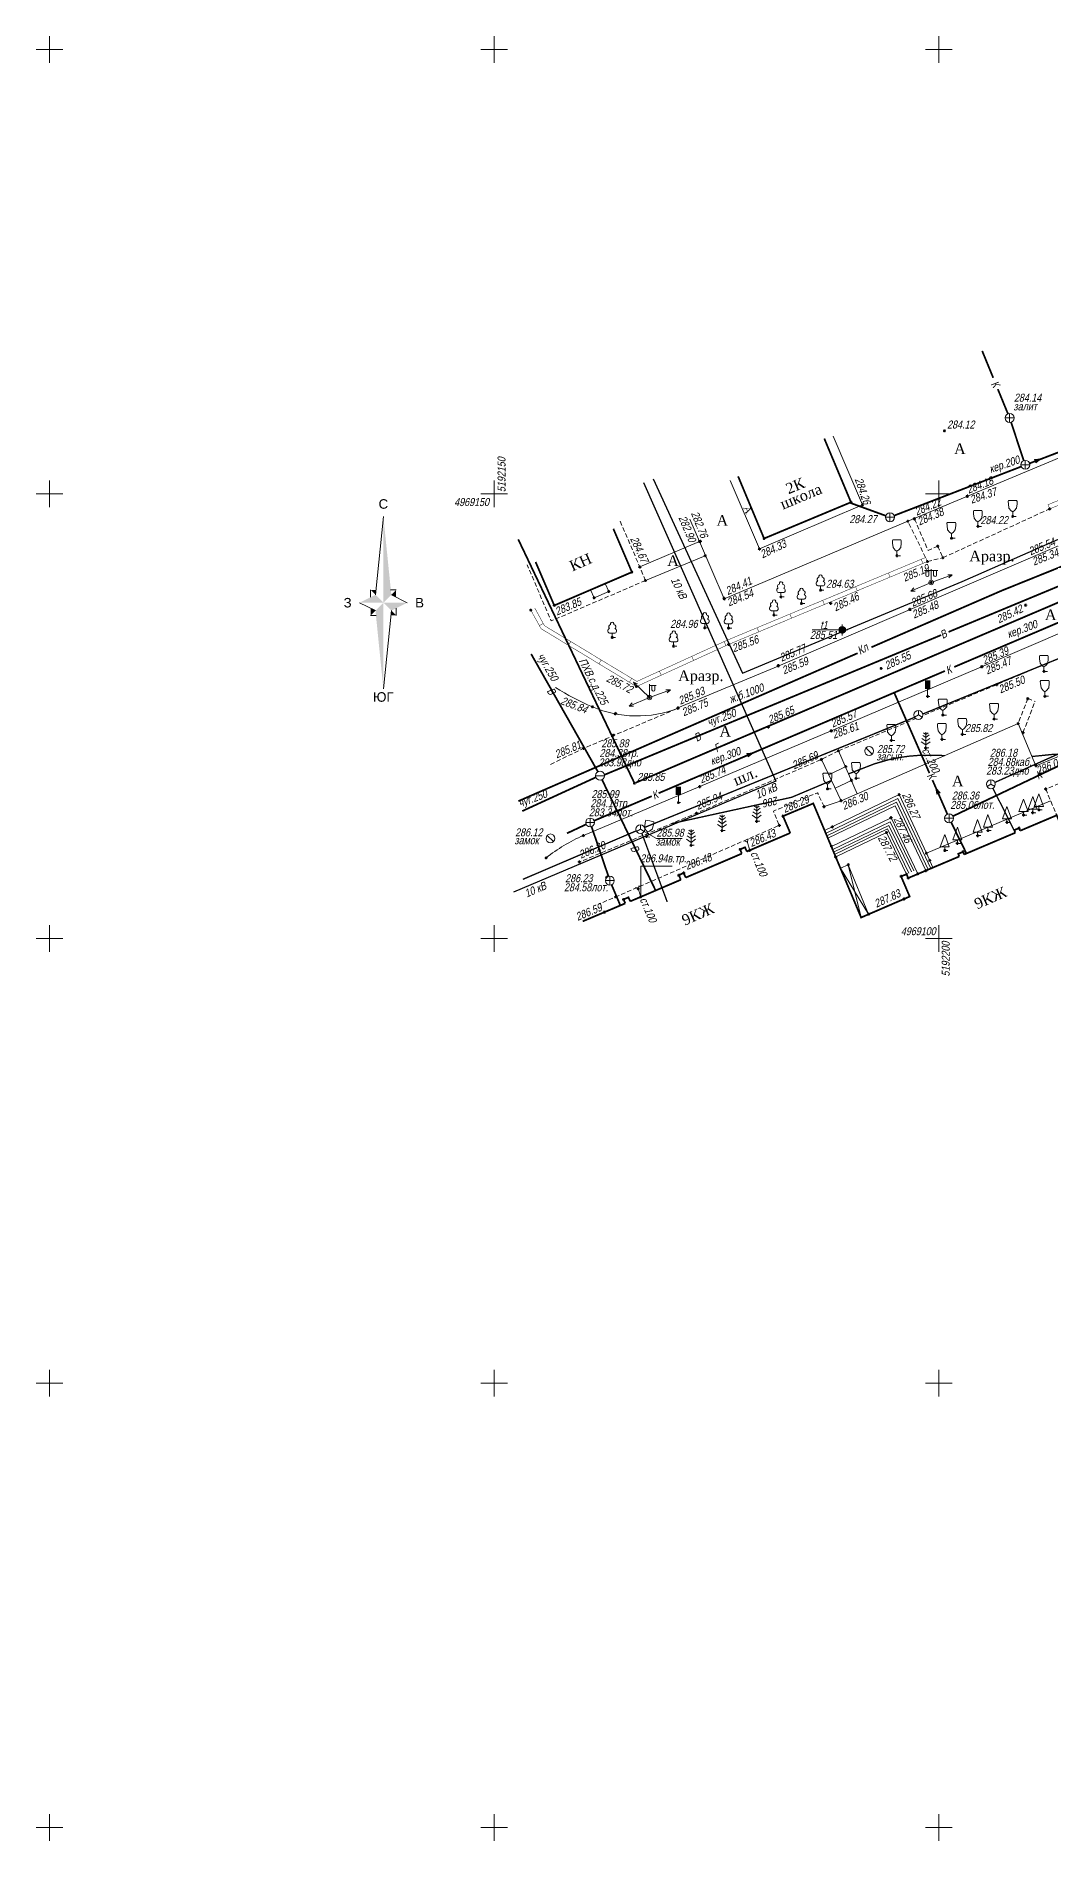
# Model space of a CAD drawing. Header units: metres. Extents: x 5191936 to 10384803, y 4968796 to 9938221.
# Drawn here: x 5192098.5 to 5192212.6, y 4968998.5 to 4969201.5 of the extents above; entities that cross this region are included whole.
import ezdxf
from ezdxf.enums import TextEntityAlignment as Align

# ---------------------------------------------------------------- set-up
doc = ezdxf.new("R2010")
doc.units = ezdxf.units.M
doc.set_wipeout_variables(frame=1)
for name, pattern in [('COMMUN', [6, 5, -1]), ('DASHED', [0.75, 0.5, -0.25]), ('DASHEDX2', [1.5, 1, -0.5])]:
    doc.linetypes.add(name, pattern=pattern)
doc.layers.get('0').update_dxf_attribs({"lineweight": 18})
for name, color, linetype, lineweight in [('51361400', 7, 'Continuous', 18), ('51361800', 7, 'Continuous', 18), ('51361960', 7, 'Continuous', 18), ('51361990', 7, 'Continuous', 18), ('51472300', 7, 'Continuous', 18), ('51472700', 7, 'Continuous', 18), ('71133100', 7, 'Continuous', 18), ('71133200', 7, 'Continuous', 18), ('71133600', 7, 'Continuous', 18), ('71133800', 7, 'Continuous', 18), ('82221000', 7, 'Continuous', 18), ('Commun', 7, 'Continuous', 18), ('CONTOURS-LABEL', 7, 'Continuous', 18), ('ELE_SKLAD', 7, 'Continuous', 18), ('GEO_POINTS', 7, 'Continuous', 18), ('Grid', 7, 'Continuous', 18), ('Otm', 7, 'Continuous', 18), ('R_Поверхность10_CNT-MAJ', 7, 'Continuous', 18), ('Sit', 7, 'Continuous', 18), ('Text', 7, 'Continuous', 18), ('Text_com', 7, 'Continuous', 18), ('Us_znak', 7, 'Continuous', 18), ('Us_znak_fon', 7, 'Continuous', 18), ('Рамка и сетка', 7, 'Continuous', 18)]:
    doc.layers.add(name, color=color, linetype=linetype, lineweight=lineweight)
doc.styles.add('eskd', font='ESKD1.shx', dxfattribs={"width": 1.2, "oblique": 15})
doc.styles.get("Standard").update_dxf_attribs({"font": 'arial.ttf', "width": 0.8, "oblique": 13, "height": 0.9})
doc.styles.add('style1', font='times.ttf', dxfattribs={"height": 1})
doc.linetypes.add('KABELww_500', pattern='A,0.0001,-0.4,[131,ltypeshp.shx,S=0.4,R=90,X=0.4,Y=-0.4],0.2,[131,ltypeshp.shx,S=0.2,R=90,X=0.4,Y=-0.2],3.6,[131,ltypeshp.shx,S=0.2,R=-90,X=-0.4,Y=0.2],0.2,[131,ltypeshp.shx,S=0.4,R=-90,X=-0.4,Y=0.4],-0.8,4,-0.4', length=9.6001)
doc.linetypes.add('ПОДЗ_ЛИНИИ_СВЯЗИ', pattern='A,4.8,-0.2,[133,ltypeshp.shx,S=0.2,R=0,X=-0.2,Y=0],-0.2,4.8,-2', length=12)

# ---------------------------------------------------------------- blocks, each defined once
blk = doc.blocks.new('71133100')
for p, q in [((-0.39, 0.96), (0.43, 0.96)), ((0, 0.96), (0, 0)), ((0, 0), (0.75, 0))]:
    blk.add_line(p, q)
for centre, radius, start, end in [((-0.44, 1.5), 0.538, 107.1058, 275.2306), ((-0.26, 2.38), 0.52, 101.09, 227.21), ((0.01, 3.04), 0.39, 339.52, 198.62), ((0.33, 2.4), 0.5, 301.87, 85.62), ((0.46, 1.48), 0.52, 267.04, 76.7)]:
    blk.add_arc(centre, radius, start, end)
at = {"style": 'eskd', "oblique": 15}
blk.add_attdef('Z', (1.7, -0.17), '', height=2, dxfattribs=at)
blk = doc.blocks.new('71133200')
for p, q in [((-0.924145, 3.560442), (-1.024145, 3.360442)), ((-1.024145, 3.360442), (-0.977382, 2.864397)), ((-0.977382, 2.864397), (-0.861899, 1.88241)), ((-0.024145, 3.560442), (-0.924145, 3.560442)), ((-0.861899, 1.88241), (-0.374616, 1.28565)), ((-0.374616, 1.28565), (0, 1.039723)), ((-0.024145, 3.560442), (0.875855, 3.560442)), ((0, 1.039723), (0.401375, 1.321765)), ((0, 0), (0, 1.039723)), ((0.8, 0), (0, 0)), ((0.401375, 1.321765), (0.861899, 1.88241)), ((0.861899, 1.88241), (0.975974, 2.864397)), ((0.875855, 3.560442), (0.958164, 3.395824)), ((0.975974, 2.864397), (0.958164, 3.395824))]:
    blk.add_line(p, q)
at = {"style": 'eskd', "oblique": 14.99997778}
blk.add_attdef('Z', (1.873004, -0.239356), '', height=2, dxfattribs=at)
blk = doc.blocks.new('51361990a')
at = {"color": 7}
blk.add_wipeout([(1, 0.1), (0.97, 0.3), (0.89, 0.48), (0.78, 0.64), (0.64, 0.78), (0.48, 0.89), (0.3, 0.97), (0.1, 1.01), (-0.09, 1.01), (-0.29, 0.97), (-0.47, 0.89), (-0.63, 0.78), (-0.77, 0.64), (-0.88, 0.48), (-0.96, 0.3), (-1, 0.1), (-1, -0.09), (-0.96, -0.29), (-0.88, -0.47), (-0.77, -0.63), (-0.63, -0.77), (-0.47, -0.88), (-0.29, -0.96), (-0.09, -0.99), (0.1, -0.99), (0.3, -0.96), (0.48, -0.88), (0.64, -0.77), (0.78, -0.63), (0.89, -0.47), (0.97, -0.29), (1, -0.09)], dxfattribs=at)
blk.add_line((-0.71, 0.7), (0.71, -0.7))
blk.add_circle((0, 0.01), 1)
at = {"color": 7, "style": 'eskd', "oblique": 15}
for tag, p in [('Z', (1.73, 1.41)), ('Z1', (1.73, -0.99)), ('Z2', (1.73, -3.39))]:
    blk.add_attdef(tag, p, '', height=2, dxfattribs=at)
blk = doc.blocks.new('71133600')
for p, q in [((-0.86, 2.16), (0, 1.51)), ((-0.52, 3.39), (0, 3.02)), ((0, 3.02), (0.55, 3.39)), ((0, 1.51), (0.96, 2.16))]:
    blk.add_line(p, q)
for points in [[(-1.05, 1.38), (0, 0.67), (1, 1.38)], [(-0.64, 2.84), (0, 2.37), (0, 2.37), (0.78, 2.93)], [(0.71, 0), (0, 0), (0, 3.55)]]:
    blk.add_lwpolyline(points)
at = {"style": 'eskd', "oblique": 15}
blk.add_attdef('Z', (2.03, -0.19), '', height=2, dxfattribs=at)
blk = doc.blocks.new('ZNAK')
at = {"layer": 'Us_znak_fon', "true_color": 0xffffff}
blk.add_hatch(color=7, dxfattribs=at).paths.add_polyline_path([(0.3, 1.8), (-0.3, 1.8), (-0.3, 0.85), (-0.05, 0.85), (-0.05, -0.05), (0.25, -0.05), (0.25, 0.05), (0.05, 0.05), (0.05, 0.85), (0.3, 0.85)])
at = {"layer": 'Us_znak', "color": 0, "linetype": 'Continuous', "lineweight": -2, "ltscale": 10}
blk.add_lwpolyline([(-0.25, 1.75), (0.25, 1.75), (0.25, 0.9), (-0.25, 0.9)], close=True, dxfattribs=at)
at = {"layer": 'Us_znak', "linetype": 'DASHEDX2', "ltscale": 10}
blk.add_lwpolyline([(0, 0.9), (0, 0), (0.25, 0)], dxfattribs=at)
blk = doc.blocks.new('51472700')
for p, q in [((-1.5, 2.68), (1.5, 2.68)), ((-1.2, 1.67), (-1.2, 2.68)), ((-0.54, 1.67), (-0.54, 2.68)), ((0, 0.5), (0, 2.98)), ((0.54, 1.67), (0.54, 2.68)), ((1.2, 1.67), (1.2, 2.68))]:
    blk.add_line(p, q)
at = {"color": 7}
for radius in [0.5, 0.05]:
    blk.add_circle((0, 0), radius, dxfattribs=at)
for centre in [(-0.87, 1.69), (0.87, 1.69)]:
    blk.add_arc(centre, 0.331, 182.1567, 357.8433)
at = {"style": 'eskd', "oblique": 15}
blk.add_attdef('Z', (1.02, -1.37), '', height=2, dxfattribs=at)
blk = doc.blocks.new('NAPR')
at = {"layer": 'Us_znak', "color": 0, "linetype": 'Continuous', "lineweight": -2}
for p in [(-0.19, 2.04), (0.19, 2.04)]:
    blk.add_line(p, (0, 2.5), dxfattribs=at)
blk.add_lwpolyline([(0, 0), (0, 2.5)], dxfattribs=at)
blk = doc.blocks.new('71133800')
blk.add_lwpolyline([(0.71, 0), (0, 0), (0, 0.8), (-1.03, 0.8), (0, 3.61), (1.01, 0.8), (-0.03, 0.8)])
at = {"style": 'eskd', "oblique": 15}
blk.add_attdef('Z', (1.57, -0.8), '', height=2, dxfattribs=at)
blk = doc.blocks.new('*U76')
at = {"layer": '82221000', "ltscale": 0.5, "flags": 128}
blk.add_lwpolyline([(5192212.27, 4969148.79, 0.05, 0.05, 0), (5192254.4, 4969166.1, 0, 0, 0)], format="xyseb", dxfattribs=at)
blk.add_lwpolyline([(5192212.27, 4969148.79, 0.05, 0.05, 0), (5192254.4, 4969166.1, 0, 0, 0)], format="xyseb", dxfattribs=at)
at = {"layer": '82221000', "ltscale": 0.5, "const_width": 0.05}
blk.add_lwpolyline([(5192212.46, 4969148.32), (5192254.59, 4969165.63)], dxfattribs=at)
at = {"layer": '82221000', "linetype": 'Continuous', "ltscale": 0.5, "const_width": 0.05}
for points in [[(5192251.31, 4969164.29), (5192251.12, 4969164.75)], [(5192247.61, 4969162.77), (5192247.42, 4969163.23)], [(5192240.21, 4969159.73), (5192240.02, 4969160.19)], [(5192243.91, 4969161.25), (5192243.72, 4969161.71)], [(5192236.51, 4969158.21), (5192236.32, 4969158.67)], [(5192232.81, 4969156.69), (5192232.62, 4969157.15)], [(5192225.41, 4969153.65), (5192225.22, 4969154.11)], [(5192229.11, 4969155.17), (5192228.92, 4969155.63)], [(5192221.71, 4969152.12), (5192221.52, 4969152.59)], [(5192218.01, 4969150.6), (5192217.82, 4969151.07)], [(5192214.31, 4969149.08), (5192214.12, 4969149.55)]]:
    blk.add_lwpolyline(points, dxfattribs=at)
blk = doc.blocks.new('*U77')
at = {"layer": '82221000', "ltscale": 0.5}
blk.add_lwpolyline([(5192154.12, 4969136.94, 0.05, 0.05, 0), (5192155.28, 4969134.84, 0.05, 0.05, 0), (5192166, 4969128.34, 0.05, 0.05, 0), (5192176.37, 4969133.08, 0.05, 0.05, 0), (5192198.71, 4969142.4, 0, 0, 0)], format="xyseb", dxfattribs=at)
at = {"layer": '82221000', "ltscale": 0.5, "flags": 128}
blk.add_lwpolyline([(5192154.56, 4969137.18, 0.05, 0.05, 0), (5192155.65, 4969135.19, 0.05, 0.05, 0), (5192166.04, 4969128.91, 0.05, 0.05, 0), (5192176.17, 4969133.54, 0.05, 0.05, 0), (5192198.52, 4969142.86, 0, 0, 0)], format="xyseb", dxfattribs=at)
blk.add_lwpolyline([(5192154.56, 4969137.18, 0.05, 0.05, 0), (5192155.65, 4969135.19, 0.05, 0.05, 0), (5192166.04, 4969128.91, 0.05, 0.05, 0), (5192176.17, 4969133.54, 0.05, 0.05, 0), (5192198.52, 4969142.86, 0, 0, 0)], format="xyseb", dxfattribs=at)
at = {"layer": '82221000', "linetype": 'Continuous', "ltscale": 0.5, "const_width": 0.05}
for points in [[(5192198.21, 4969142.19), (5192198.02, 4969142.65)], [(5192190.82, 4969139.11), (5192190.63, 4969139.58)], [(5192194.52, 4969140.65), (5192194.32, 4969141.12)], [(5192187.13, 4969137.57), (5192186.94, 4969138.04)], [(5192183.44, 4969136.03), (5192183.25, 4969136.5)], [(5192155.08, 4969135.19), (5192155.52, 4969135.43)], [(5192179.75, 4969134.49), (5192179.56, 4969134.96)], [(5192158.36, 4969132.97), (5192158.61, 4969133.4)], [(5192172.42, 4969131.28), (5192172.22, 4969131.73)], [(5192176.06, 4969132.94), (5192175.85, 4969133.4)], [(5192161.78, 4969130.9), (5192162.04, 4969131.33)], [(5192168.79, 4969129.62), (5192168.58, 4969130.07)], [(5192165.2, 4969128.83), (5192165.46, 4969129.26)]]:
    blk.add_lwpolyline(points, dxfattribs=at)
blk = doc.blocks.new('51361800a')
at = {"color": 7}
blk.add_wipeout([(-0.1, 1), (-0.29, 0.96), (-0.47, 0.89), (-0.64, 0.78), (-0.78, 0.64), (-0.89, 0.47), (-0.96, 0.29), (-1, 0.1), (-1, -0.1), (-0.96, -0.29), (-0.89, -0.47), (-0.78, -0.64), (-0.64, -0.78), (-0.47, -0.89), (-0.29, -0.96), (-0.1, -1), (0.1, -1), (0.29, -0.96), (0.47, -0.89), (0.64, -0.78), (0.78, -0.64), (0.89, -0.47), (0.96, -0.29), (1, -0.1), (1, 0.1), (0.96, 0.29), (0.89, 0.47), (0.78, 0.64), (0.64, 0.78), (0.47, 0.89), (0.29, 0.96), (0.1, 1)], dxfattribs=at)
for p, q in [((-1, 0), (1, 0)), ((0, -1), (0, 1))]:
    blk.add_line(p, q)
blk.add_circle((0, 0), 1)
at = {"style": 'eskd', "oblique": 15}
for tag, p in [('Z', (1.72, 1.4)), ('Z1', (1.72, -1)), ('Z2', (1.72, -3.4))]:
    blk.add_attdef(tag, p, '', height=2, dxfattribs=at)
blk = doc.blocks.new('51361400a')
at = {"color": 7}
blk.add_wipeout([(-0.1, 1), (-0.29, 0.96), (-0.47, 0.89), (-0.64, 0.78), (-0.78, 0.64), (-0.89, 0.47), (-0.96, 0.29), (-1, 0.1), (-1, -0.1), (-0.96, -0.29), (-0.89, -0.47), (-0.78, -0.64), (-0.64, -0.78), (-0.47, -0.89), (-0.29, -0.96), (-0.1, -1), (0.1, -1), (0.29, -0.96), (0.47, -0.89), (0.64, -0.78), (0.78, -0.64), (0.89, -0.47), (0.96, -0.29), (1, -0.1), (1, 0.1), (0.96, 0.29), (0.89, 0.47), (0.78, 0.64), (0.64, 0.78), (0.47, 0.89), (0.29, 0.96), (0.1, 1)], dxfattribs=at)
blk.add_line((-1, 0), (1, 0))
blk.add_circle((0, 0), 1)
at = {"style": 'eskd', "oblique": 15}
for tag, p in [('Z', (1.72, 1.4)), ('Z1', (1.72, -1)), ('Z2', (1.72, -3.4))]:
    blk.add_attdef(tag, p, '', height=2, dxfattribs=at)
blk = doc.blocks.new('51361960a')
at = {"color": 7}
blk.add_wipeout([(-0.1, 1), (-0.29, 0.96), (-0.47, 0.89), (-0.64, 0.78), (-0.78, 0.64), (-0.89, 0.47), (-0.96, 0.29), (-1, 0.1), (-1, -0.1), (-0.96, -0.29), (-0.89, -0.47), (-0.78, -0.64), (-0.64, -0.78), (-0.47, -0.89), (-0.29, -0.96), (-0.1, -1), (0.1, -1), (0.29, -0.96), (0.47, -0.89), (0.64, -0.78), (0.78, -0.64), (0.89, -0.47), (0.96, -0.29), (1, -0.1), (1, 0.1), (0.96, 0.29), (0.89, 0.47), (0.78, 0.64), (0.64, 0.78), (0.47, 0.89), (0.29, 0.96), (0.1, 1)], dxfattribs=at)
blk.add_wipeout([(-0.1, 1), (-0.29, 0.96), (-0.47, 0.89), (-0.64, 0.78), (-0.78, 0.64), (-0.89, 0.47), (-0.96, 0.29), (-1, 0.1), (-1, -0.1), (-0.96, -0.29), (-0.89, -0.47), (-0.78, -0.64), (-0.64, -0.78), (-0.47, -0.89), (-0.29, -0.96), (-0.1, -1), (0.1, -1), (0.29, -0.96), (0.47, -0.89), (0.64, -0.78), (0.78, -0.64), (0.89, -0.47), (0.96, -0.29), (1, -0.1), (1, 0.1), (0.96, 0.29), (0.89, 0.47), (0.78, 0.64), (0.64, 0.78), (0.47, 0.89), (0.29, 0.96), (0.1, 1)], dxfattribs=at)
for q in [(-0.87, -0.5), (0, 1), (0.87, -0.5)]:
    blk.add_line((0, 0), q)
blk.add_circle((0, 0), 1)
at = {"style": 'eskd', "oblique": 15}
for tag, p in [('Z', (1.72, 1.4)), ('Z1', (1.72, -1)), ('Z2', (1.72, -3.4))]:
    blk.add_attdef(tag, p, '', height=2, dxfattribs=at)
blk = doc.blocks.new('51472300')
for p, q in [((0, 0.5), (0, 3)), ((0, 2.75), (1.5, 2.75)), ((0.54, 1.74), (0.54, 2.75)), ((1.2, 1.74), (1.2, 2.75))]:
    blk.add_line(p, q)
at = {"color": 7}
for radius in [0.5, 0.05]:
    blk.add_circle((0, 0), radius, dxfattribs=at)
blk.add_arc((0.87, 1.75), 0.331, 182.1567, 357.8433)
at = {"oblique": 15}
blk.add_attdef('Z', (1.02, -1.37), '', height=2, dxfattribs=at)
blk = doc.blocks.new('A$C52264BE2')
at = {"layer": 'Sit'}
h = blk.add_hatch(color=32, dxfattribs=at)
h.dxf.hatch_style = 1
h.paths.add_polyline_path([(0, 0.37), (0.71, 0.44), (0.15, 0)])
at = {"layer": 'Sit', "color": 32, "elevation": 285.31}
blk.add_lwpolyline([(0, 0.37), (0.71, 0.44), (0.15, 0), (0, 0.37)], dxfattribs=at)
blk = doc.blocks.new('POINT')
at = {"layer": 'Us_znak', "linetype": 'Continuous', "lineweight": -2}
h = blk.add_hatch(color=0, dxfattribs=at)
edge = h.paths.add_edge_path()
edge.add_arc((0, 0), 0.05, 0, 360)
at = {"layer": 'Us_znak_fon', "linetype": 'Continuous', "true_color": 0xffffff}
blk.add_hatch(color=7, dxfattribs=at).paths.add_polyline_path([(-0.42, 0.05, -0.346708), (-0.05, 0.42), (-0.05, 0.62), (0.05, 0.62), (0.05, 0.42, -0.346708), (0.42, 0.05), (0.62, 0.05), (0.62, -0.05), (0.42, -0.05, -0.346708), (0.05, -0.42), (0.05, -0.62), (-0.05, -0.62), (-0.05, -0.42, -0.346708), (-0.42, -0.05), (-0.62, -0.05), (-0.62, 0.05)])
at = {"layer": 'Us_znak', "color": 0, "linetype": 'Continuous', "lineweight": -2}
for p, q in [((-0.62, 0), (-0.38, 0)), ((0, 0.38), (0, 0.62)), ((0.38, 0), (0.62, 0)), ((0, -0.62), (0, -0.38))]:
    blk.add_line(p, q, dxfattribs=at)
for radius in [0.375, 0.05]:
    blk.add_circle((0, 0), radius, dxfattribs=at)
blk = doc.blocks.new('GRID')
at = {"layer": 'Grid', "color": 104}
blk.add_line((-1.5, 0), (1.5, 0), dxfattribs=at)
for points in [[(0, 0), (0, 1.5)], [(0, 0), (0, -1.5)]]:
    blk.add_lwpolyline(points, dxfattribs=at)
blk = doc.blocks.new('INVZR')
for p, q in [((-1.83, 1.95), (-0.05, 19.52)), ((-1.83, -1.62), (-5.4, 0.16)), ((-2.91, 1.41), (-2.91, 3.02)), ((1.56, 3.02), (2.81, 3.02)), ((1.74, 1.95), (5.31, 0.16)), ((-1.66, -2.69), (-2.91, -2.69)), ((1.74, -1.62), (-0.05, -19.19)), ((2.81, -1.09), (2.81, -2.69))]:
    blk.add_line(p, q)
for points in [[(-0.05, 19.52), (-0.05, 0.16), (1.74, 1.95)], [(-5.4, 0.16), (-0.05, 0.16), (-1.83, 1.95)], [(-2.91, 3.02), (-1.83, 1.95), (-1.66, 3.02)], [(-0.05, -19.19), (-0.05, 0.16), (-1.83, -1.62)], [(5.31, 0.16), (-0.05, 0.16), (1.74, -1.62)], [(2.81, 3.02), (1.74, 1.95), (2.81, 1.41)], [(-2.91, -2.69), (-1.83, -1.62), (-2.91, -1.09)], [(2.81, -2.69), (1.74, -1.62), (1.56, -2.69)]]:
    blk.add_solid(points)
for s, height, p in [('С', 2.14, (-0.05, 21.3)), ('ЮГ', 2.143, (-0.05, -22.12))]:
    blk.add_text(s, height=height).set_placement(p, align=Align.CENTER)
blk.add_text('З', height=2.14).set_placement((-7.19, -0.91), align=Align.RIGHT)
blk.add_text('В', height=2.14).set_placement((7.09, -0.91))

msp = doc.modelspace()

# ---------------------------------------------------------------- linework, layer by layer
at = {"color": 192, "linetype": 'ПОДЗ_ЛИНИИ_СВЯЗИ', "lineweight": 60, "ltscale": 0.4, "const_width": 0.15, "flags": 128}
for points, elevation in [([(5192289.93, 4969162.68), (5192198.19, 4969125.25)], 285.57), ([(5192226.38, 4969126.56), (5192206.31, 4969117.56)], 285.91), ([(5192197.28, 4969124.88), (5192166.91, 4969112.49)], 285.57), ([(5192206.07, 4969116.91), (5192208.6, 4969111.9)], 285.91), ([(5192165.98, 4969112.11), (5192153.22, 4969106.65)], 285.98), ([(5192169.46, 4969104.11), (5192166.61, 4969111.83)], 571.97)]:
    msp.add_lwpolyline(points, dxfattribs=dict(at, elevation=elevation))
at = {"layer": 'Commun', "color": 32, "linetype": 'COMMUN', "ltscale": 0.7, "const_width": 0.2, "flags": 128}
for points, elevation in [([(5192206.11, 4969163.07), (5192204.87, 4969166.09)], 284.14), ([(5192207.77, 4969159.01), (5192206.63, 4969161.79)], 284.14), ([(5192208.12, 4969158.07), (5192209.54, 4969153.76)], 284.14), ([(5192254.46, 4969138.92), (5192201.59, 4969113.76)], 285.8), ([(5192216.17, 4969136.7), (5192201.73, 4969130.54)], 285.31), ([(5192200.68, 4969130.09), (5192168.49, 4969116.34)], 285.31), ([(5192198.94, 4969118.6), (5192194.98, 4969127.65)], 286.36), ([(5192200.96, 4969113.98), (5192199.28, 4969117.82)], 286.36), ([(5192167.72, 4969116.01), (5192161.25, 4969113.25)], 285.31), ([(5192201.38, 4969113.08), (5192203.1, 4969109.57)], 286.36), ([(5192160.34, 4969112.84), (5192158.19, 4969111.83)], 285.31), ([(5192160.95, 4969112.58), (5192162.85, 4969106.99)], 285.99), ([(5192163.2, 4969106.05), (5192164.19, 4969103.71)], 285.99)]:
    msp.add_lwpolyline(points, dxfattribs=dict(at, elevation=elevation))
for points in [[(5192210.2, 4969153.44), (5192213.67, 4969154.77)], [(5192194.96, 4969147.56), (5192209.26, 4969153.08)], [(5192189.98, 4969149.02), (5192194.02, 4969147.55)]]:
    msp.add_lwpolyline(points, dxfattribs=at)
at = {"layer": 'Commun', "color": 1, "linetype": 'KABELww_500', "lineweight": 30, "flags": 128}
for points in [[(5192166.81, 4969151.28), (5192181.68, 4969117.71), (5192152.19, 4969105.23)], [(5192167.86, 4969151.72), (5192177.93, 4969129.84), (5192202.62, 4969140.15), (5192223.68, 4969149.4), (5192224.15, 4969149.61), (5192229.29, 4969136.96), (5192234.89, 4969124.76)]]:
    msp.add_lwpolyline(points, dxfattribs=at)
at = {"layer": 'Commun', "color": 106, "linetype": 'COMMUN', "ltscale": 0.7, "const_width": 0.2, "elevation": 285.88, "flags": 128}
for points in [[(5192201.09, 4969134.48), (5192227.84, 4969145.6)], [(5192162.4, 4969118.41), (5192200.26, 4969134.13)], [(5192161.67, 4969118.75), (5192154.16, 4969132)], [(5192161.46, 4969118.14), (5192153.16, 4969114.33)], [(5192162.13, 4969117.86), (5192168.16, 4969105.39)]]:
    msp.add_lwpolyline(points, dxfattribs=at)
at = {"layer": 'Commun', "color": 4, "linetype": 'COMMUN', "ltscale": 0.7, "const_width": 0.2, "elevation": 285.22, "flags": 128}
msp.add_lwpolyline([(5192165.92, 4969117.52), (5192213.53, 4969137.84)], dxfattribs=at)
at = {"layer": 'GEO_POINTS', "lineweight": 60}
for centre in [(5192207.96, 4969158.54, 284.14), (5192200.63, 4969157.1, 284.12), (5192203.18, 4969149.72, 284.37), (5192203.21, 4969149.77, 284.18), (5192190.12, 4969149.07, 284.05), (5192191.42, 4969148.77, 282.66), (5192212.46, 4969148.32, 285.17), (5192194.49, 4969147.38, 284.27), (5192196.52, 4969146.93, 284.25), (5192197.23, 4969147.23, 284.22), (5192197.27, 4969147.17, 284.38), (5192204.39, 4969146.35, 284.22), (5192208.31, 4969147.47, 283.82), (5192173.08, 4969144.64, 282.9), (5192173.19, 4969144.67, 282.76), (5192179.83, 4969143.81, 284.33), (5192180.35, 4969144.99, 284.21), (5192199.88, 4969144.13, 284.65), (5192201.42, 4969145.02, 284.77), (5192166.38, 4969141.79, 284.67), (5192173.73, 4969143.06, 284.48), (5192195.29, 4969143.05, 284.48), (5192198.71, 4969142.4, 285.19), (5192200.46, 4969142.83, 285.28), (5192165.49, 4969141.21, 284.44), (5192167.01, 4969140.26, 284.66), (5192199.14, 4969140.04, 285.38), (5192161.24, 4969138.32, 284.66), (5192162.89, 4969139.03, 284.68), (5192175.85, 4969138.26, 284.41), (5192175.88, 4969138.2, 284.54), (5192182.25, 4969138.42, 284.62), (5192184.55, 4969137.68, 284.64), (5192186.7, 4969139.18, 284.63), (5192187.84, 4969137.7, 285.46), (5192209.76, 4969137.49, 285.42), (5192154.12, 4969136.94, 284.16), (5192156.76, 4969137.46, 283.85), (5192181.46, 4969136.38, 284.69), (5192196.74, 4969137.02, 285.68), (5192196.78, 4969137, 285.48), (5192163.27, 4969133.86, 284.95), (5192173.68, 4969134.94, 284.96), (5192176.35, 4969134.91, 285.2), (5192189.14, 4969134.71, 285.51), (5192170.18, 4969132.88, 285.31), (5192176.37, 4969133.08, 285.56), (5192181.94, 4969130.71, 285.77), (5192181.94, 4969130.65, 285.59), (5192193.51, 4969130.38, 285.55), (5192204.8, 4969130.56, 285.47), (5192204.86, 4969130.58, 285.39), (5192211.81, 4969130.04, 284.98), (5192166, 4969128.34, 285.72), (5192206.51, 4969128.55, 285.5), (5192161.05, 4969126.06, 285.84), (5192163.66, 4969125.32, 285.97), (5192167.47, 4969127.1, 285.72), (5192170.66, 4969125.89, 285.75), (5192170.67, 4969125.94, 285.93), (5192198.73, 4969127.23, 285.53), (5192210, 4969126.98, 285.67), (5192211.92, 4969127.24, 284.83), (5192163.61, 4969125.26, 285.86), (5192180.84, 4969123.78, 285.65), (5192187.89, 4969123.36, 285.57), (5192187.91, 4969123.35, 285.61), (5192200.45, 4969125.13, 285.83), (5192206.21, 4969124.69, 285.85), (5192208.91, 4969124.17, 285.84), (5192160.04, 4969121.39, 285.81), (5192163.42, 4969122.88, 285.72), (5192194.66, 4969122.28, 285.9), (5192198.52, 4969121.43, 285.95), (5192200.35, 4969122.4, 285.96), (5192202.64, 4969122.96, 285.82), (5192209.46, 4969123.15, 285.83), (5192186.79, 4969120.13, 285.69), (5192188.72, 4969121.1, 285.76), (5192189.53, 4969119.33, 286.02), (5192192.16, 4969121.09, 285.72), (5192210.92, 4969119.43, 286.06), (5192161.91, 4969118.31, 285.88), (5192165.78, 4969117.46, 285.85), (5192190.18, 4969117.79, 286.22), (5192190.69, 4969118.02, 286.04), (5192205.85, 4969117.35, 286.18), (5192170.72, 4969115.29, 285.85), (5192173.11, 4969117.08, 285.74), (5192187.48, 4969116.83, 285.97), (5192189.01, 4969115.5, 286.3), (5192195.53, 4969116.19, 286.27), (5192212.01, 4969116.82, 286.12), (5192172.74, 4969114.09, 285.94), (5192179.52, 4969113.18, 286.37), (5192182.48, 4969113.76, 286.29), (5192187.09, 4969114.83, 286.4), (5192194.62, 4969113.59, 287.46), (5192201.16, 4969113.52, 286.36), (5192209.52, 4969113.88, 284.75), (5192210.55, 4969114.15, 284.73), (5192211.25, 4969114.46, 284.77), (5192156.33, 4969111.25, 286.12), (5192160.03, 4969111.58, 286.02), (5192160.79, 4969113.05, 285.99), (5192166.44, 4969112.3, 285.98), (5192167.13, 4969111.48, 286.02), (5192175.62, 4969112.14, 285.64), (5192182.06, 4969112.72, 286.36), (5192188.02, 4969112.55, 286.5), (5192194.1, 4969111.92, 287.72), (5192204.36, 4969111.57, 284.86), (5192205.52, 4969112.14, 284.89), (5192207.66, 4969113.06, 284.87), (5192209.01, 4969112.42, 303.52), (5192155.84, 4969109.06, 286.15), (5192172.14, 4969110.48, 286.21), (5192177.65, 4969110.02, 295.97), (5192178.74, 4969109.92, 286.43), (5192187.94, 4969110.36, 287.11), (5192188.4, 4969109.17, 287.81), (5192198.61, 4969109.59, 286.32), (5192200.67, 4969109.9, 284.87), (5192202.08, 4969110.7, 284.83), (5192202.71, 4969109.75, 299.83), (5192159.58, 4969108.61, 286.2), (5192170.76, 4969107.1, 286.46), (5192171.31, 4969107.37, 286.48), (5192189.82, 4969108.29, 287.84), (5192196.37, 4969107.23, 287.68), (5192197.63, 4969107.26, 287.05), (5192198.54, 4969107.63, 287.04), (5192198.98, 4969108.78, 285.03), (5192162.67, 4969106.88, 286.23), (5192166.21, 4969105.59, 286.45), (5192195.75, 4969106.99, 287.81), (5192196.56, 4969106.8, 287.67), (5192163.65, 4969104.68, 286.35), (5192164.55, 4969104.39, 286.54), (5192166.48, 4969104.68, 286.54), (5192196.08, 4969104.44, 287.83), (5192162.39, 4969102.96, 286.59), (5192192.1, 4969102.74, 287.84)]:
    msp.add_circle(centre, 0.06, dxfattribs=at)
at = {"layer": 'R_Поверхность10_CNT-MAJ', "color": 32, "const_width": 0.15, "elevation": 286, "flags": 128}
for points in [[(5192200.67, 4969120.58), (5192197.91, 4969120.61), (5192196.68, 4969120.51), (5192195.52, 4969120.35), (5192194.55, 4969120.16), (5192192.77, 4969119.65), (5192189.85, 4969118.52)], [(5192213.96, 4969120.68), (5192212.83, 4969120.71), (5192210.48, 4969120.47)], [(5192187.92, 4969117.77), (5192183.44, 4969115.88), (5192169.93, 4969112.92)]]:
    msp.add_lwpolyline(points, dxfattribs=at)
at = {"layer": 'Sit', "flags": 128}
for points, elevation in [([(5192173.08, 4969144.64), (5192175.88, 4969138.2), (5192196.52, 4969146.93), (5192203.21, 4969149.77), (5192231.83, 4969161.72), (5192244.05, 4969166.8), (5192254.23, 4969173.03)], 282.9), ([(5192170.67, 4969125.94), (5192181.94, 4969130.65), (5192196.78, 4969137), (5192213.28, 4969144.09), (5192232.44, 4969152.42), (5192243.47, 4969157.07), (5192259.77, 4969163.97), (5192267.87, 4969167.5)], 285.93), ([(5192160.03, 4969111.58), (5192173.11, 4969117.08), (5192187.89, 4969123.36), (5192204.8, 4969130.56), (5192224.76, 4969139.15), (5192234.54, 4969143.34), (5192249.13, 4969149.57), (5192263.79, 4969155.72), (5192269.52, 4969158.13)], 286.02), ([(5192173.08, 4969144.64), (5192171.99, 4969147.18)], 282.9), ([(5192173.08, 4969144.64), (5192166.38, 4969141.79)], 282.9), ([(5192173.73, 4969143.06), (5192167.01, 4969140.26)], 284.48), ([(5192198.71, 4969142.4), (5192198.71, 4969142.4), (5192198.71, 4969142.4)], 285.19), ([(5192161.24, 4969138.32), (5192162.89, 4969139.03), (5192162.5, 4969139.93)], 284.66), ([(5192161.24, 4969138.32), (5192160.85, 4969139.22)], 284.66), ([(5192188.51, 4969134.71), (5192185.76, 4969134.73)], 285.51), ([(5192187.09, 4969114.83), (5192189.01, 4969115.5), (5192208.91, 4969124.17), (5192210.92, 4969119.43), (5192220.61, 4969123.42), (5192230.12, 4969127.47)], 286.4), ([(5192186.79, 4969120.13), (5192189.01, 4969115.5)], 285.69), ([(5192189.53, 4969119.33), (5192187.62, 4969118.41)], 286.02), ([(5192188.72, 4969121.1), (5192190.82, 4969116.29)], 285.76), ([(5192190.18, 4969117.79), (5192188.34, 4969116.9)], 286.22), ([(5192195.53, 4969116.19), (5192187.16, 4969112.14)], 286.27), ([(5192199.09, 4969107.89), (5192195.37, 4969115.73), (5192187.26, 4969111.81)], 287.01), ([(5192198.81, 4969107.76), (5192195.23, 4969115.33), (5192187.39, 4969111.54)], 287.01), ([(5192195.53, 4969116.19), (5192198.61, 4969109.59), (5192199.34, 4969107.98)], 286.27), ([(5192198.61, 4969109.59), (5192212.57, 4969115.48)], 286.32), ([(5192198.54, 4969107.63), (5192195.08, 4969114.93), (5192187.52, 4969111.27)], 287.01), ([(5192194.62, 4969113.59), (5192187.94, 4969110.36)], 287.46), ([(5192194.62, 4969113.59), (5192197.63, 4969107.26)], 287.46), ([(5192166.86, 4969112.03), (5192168.24, 4969111.23), (5192171.13, 4969111.23)], 285.98), ([(5192197.18, 4969107.62), (5192194.51, 4969113.12), (5192188.01, 4969109.99)], 287.72), ([(5192196.91, 4969107.49), (5192194.37, 4969112.72), (5192188.14, 4969109.72)], 287.72), ([(5192196.64, 4969107.36), (5192194.24, 4969112.32), (5192188.27, 4969109.45)], 287.72), ([(5192196.37, 4969107.23), (5192194.1, 4969111.92), (5192188.4, 4969109.17)], 287.72), ([(5192166.48, 4969104.68), (5192166.48, 4969108.14), (5192170.02, 4969108.14), (5192170.02, 4969108.14)], 286.54), ([(5192189.82, 4969108.29), (5192188.93, 4969107.92)], 287.84), ([(5192188.93, 4969107.92), (5192192.1, 4969102.74)], 287.84), ([(5192189.82, 4969108.29), (5192192.1, 4969102.74)], 287.84), ([(5192189.82, 4969108.29), (5192191.26, 4969102.36)], 287.84)]:
    msp.add_lwpolyline(points, dxfattribs=dict(at, elevation=elevation))
at = {"layer": 'Sit', "linetype": 'Continuous', "flags": 128}
msp.add_lwpolyline([(5192176.52, 4969151.52), (5192179.83, 4969143.81), (5192191.42, 4969148.77), (5192188.11, 4969156.49)], dxfattribs=at)
at = {"layer": 'Sit', "const_width": 0.2, "flags": 128}
for points in [[(5192177.43, 4969151.98), (5192180.35, 4969144.99), (5192190.12, 4969149.07), (5192187.12, 4969156.23)], [(5192154.66, 4969142.35), (5192156.76, 4969137.46), (5192165.49, 4969141.21), (5192163.4, 4969146.09)]]:
    msp.add_lwpolyline(points, dxfattribs=at)
at = {"layer": 'Sit', "linetype": 'DASHED', "flags": 128}
for points, elevation in [([(5192200.46, 4969142.83), (5192212.46, 4969148.32)], 285.19), ([(5192167.01, 4969140.26), (5192166.38, 4969141.79), (5192164.12, 4969147.04)], 284.48), ([(5192198.51, 4969142.87), (5192196.52, 4969146.93)], 285.19), ([(5192197.27, 4969147.17), (5192198.79, 4969143.65)], 284.38), ([(5192199.88, 4969144.13), (5192198.79, 4969143.65)], 284.65), ([(5192199.88, 4969144.13), (5192200.46, 4969142.83)], 284.65), ([(5192167.01, 4969140.26), (5192156.41, 4969135.72), (5192153.71, 4969142.04)], 284.48), ([(5192198.71, 4969142.4), (5192200.46, 4969142.83)], 285.19), ([(5192188.72, 4969121.1), (5192206.51, 4969128.55), (5192220.71, 4969134.57), (5192225.91, 4969136.84), (5192225.91, 4969136.84)], 285.76), ([(5192170.52, 4969125.83), (5192160.04, 4969121.39), (5192156.2, 4969119.51)], 285.75), ([(5192210, 4969126.98), (5192208.91, 4969124.17)], 285.67), ([(5192209.46, 4969123.15), (5192210.82, 4969126.66)], 285.83), ([(5192210, 4969126.98), (5192210.82, 4969126.66)], 285.67), ([(5192188.72, 4969121.1), (5192186.79, 4969120.13), (5192172.74, 4969114.09), (5192159.58, 4969108.61)], 285.76), ([(5192214.22, 4969117.71), (5192212.01, 4969116.82)], 286.19), ([(5192187.09, 4969114.83), (5192186.36, 4969116.39), (5192181.39, 4969114.32), (5192182.06, 4969112.72), (5192163.65, 4969104.68), (5192161.68, 4969103.83)], 286.4), ([(5192212.01, 4969116.82), (5192213.25, 4969113.86)], 286.12)]:
    msp.add_lwpolyline(points, dxfattribs=dict(at, elevation=elevation))
at = {"layer": 'Sit', "flags": 128}
for points, const_width, elevation in [([(5192212.27, 4969148.79), (5192212.46, 4969148.32)], 0.05, 285.17), ([(5192198.51, 4969142.87), (5192198.71, 4969142.4)], 0.05, 285.19), ([(5192183.29, 4969111.87), (5192182.48, 4969113.76), (5192185.88, 4969115.19), (5192191.26, 4969102.36), (5192196.72, 4969104.72), (5192195.75, 4969106.99), (5192196.37, 4969107.23), (5192196.56, 4969106.8), (5192202.3, 4969109.23)], 0.2, 286.29), ([(5192209.14, 4969112.12), (5192213.25, 4969113.86), (5192213.48, 4969113.31)], 0.2, 286.29), ([(5192178.41, 4969109.78), (5192183.29, 4969111.87)], 0.2, 286.59), ([(5192178.74, 4969109.92), (5192178.47, 4969110.84), (5192178.56, 4969111.22)], 0.1, 286.43), ([(5192202.84, 4969109.45), (5192208.6, 4969111.9)], 0.2, 286.29), ([(5192209.14, 4969112.12), (5192209.01, 4969112.42), (5192208.48, 4969112.19), (5192208.6, 4969111.9)], 0.2, 303.52), ([(5192171.54, 4969106.85), (5192177.85, 4969109.55)], 0.2, 286.59), ([(5192178.47, 4969110.84), (5192178.13, 4969110.99)], 0.1, 286.35), ([(5192202.84, 4969109.45), (5192202.71, 4969109.75), (5192202.18, 4969109.52), (5192202.3, 4969109.23)], 0.2, 299.83), ([(5192165.3, 4969104.18), (5192166.48, 4969104.68), (5192170.99, 4969106.61)], 0.2, 286.59), ([(5192166.21, 4969105.59), (5192165.87, 4969105.75)], 0.1, 286.45), ([(5192166.48, 4969104.68), (5192166.21, 4969105.59), (5192166.3, 4969105.98)], 0.1, 286.54), ([(5192159.96, 4969101.93), (5192164.74, 4969103.95)], 0.2, 286.59)]:
    msp.add_lwpolyline(points, dxfattribs=dict(at, const_width=const_width, elevation=elevation))
at = {"layer": 'Sit', "color": 4, "linetype": 'COMMUN', "ltscale": 0.7, "const_width": 0.2, "elevation": 285.72, "flags": 128}
msp.add_lwpolyline([(5192165.78, 4969117.46), (5192152.71, 4969144.89)], dxfattribs=at)
at = {"layer": 'Sit', "linetype": 'COMMUN', "ltscale": 0.7, "const_width": 0.2, "elevation": 284.97, "flags": 128}
for points in [[(5192222.14, 4969145.21), (5192207.05, 4969139.12), (5192192.42, 4969132.76)], [(5192190.86, 4969132.09), (5192152.72, 4969115.45)]]:
    msp.add_lwpolyline(points, dxfattribs=at)
at = {"layer": 'Sit', "flags": 128}
for points, format, elevation in [([(5192170.66, 4969125.89, -0.197308), (5192161.05, 4969126.06, -0.039257), (5192156.89, 4969128.23, -3.035985)], "xyb", 285.75), ([(5192160.03, 4969111.58, 0.067211), (5192155.84, 4969109.06, 3.597222)], "xyb", 286.02), ([(5192178.41, 4969109.78, 0.2, 0.2, 0), (5192178.41, 4969109.78, 0.2, 0.2, 0), (5192178.2, 4969110.26, 0.2, 0.2, 0), (5192177.65, 4969110.02, 0.2, 0.2, 0), (5192177.85, 4969109.55, 0.2, 0.2, 0), (5192177.85, 4969109.55, 0, 0, 0)], "xyseb", 295.97), ([(5192171.54, 4969106.85, 0.2, 0.2, 0), (5192171.54, 4969106.85, 0.2, 0.2, 0), (5192171.31, 4969107.37, 0.2, 0.2, 0), (5192170.76, 4969107.13, 0.2, 0.2, 0), (5192170.99, 4969106.61, 0.2, 0.2, 0), (5192170.99, 4969106.61, 0, 0, 0)], "xyseb", 286.48), ([(5192165.3, 4969104.18, 0.2, 0.2, 0), (5192165.3, 4969104.18, 0.2, 0.2, 0), (5192165.1, 4969104.63, 0.2, 0.2, 0), (5192164.55, 4969104.39, 0.2, 0.2, 0), (5192164.74, 4969103.95, 0.2, 0.2, 0), (5192164.74, 4969103.95, 0, 0, 0)], "xyseb", 286.54)]:
    msp.add_lwpolyline(points, format=format, dxfattribs=dict(at, elevation=elevation))

# ---------------------------------------------------------------- block references
at = {"layer": '51472300', "color": 7, "xscale": 0.5, "yscale": 0.5, "zscale": 0.5}
msp.add_blockref('51472300', (5192167.47, 4969127.1, 285.72), dxfattribs=at)
at = {"layer": '51472700', "color": 7, "xscale": 0.5, "yscale": 0.5, "zscale": 0.5}
msp.add_blockref('51472700', (5192199.14, 4969140.04, 285.38), dxfattribs=at)
at = {"layer": '71133100', "color": 7, "xscale": 0.5, "yscale": 0.5, "zscale": 0.5}
for p in [(5192182.25, 4969138.42, 284.62), (5192186.7, 4969139.18, 284.63), (5192181.46, 4969136.38, 284.69), (5192184.55, 4969137.68, 284.64), (5192163.27, 4969133.86, 284.95), (5192173.68, 4969134.94, 284.96), (5192176.35, 4969134.91, 285.2), (5192170.18, 4969132.88, 285.31)]:
    msp.add_blockref('71133100', p, dxfattribs=at)
at = {"layer": '71133200', "color": 7, "xscale": 0.5, "yscale": 0.5, "zscale": 0.5}
for p in [(5192204.39, 4969146.35, 284.22), (5192208.31, 4969147.47, 283.82), (5192201.42, 4969145.02, 284.77), (5192195.29, 4969143.05, 284.48), (5192211.81, 4969130.04, 284.98), (5192211.92, 4969127.24, 284.83), (5192200.45, 4969125.13, 285.83), (5192206.21, 4969124.66, 285.85), (5192194.66, 4969122.28, 285.9), (5192200.35, 4969122.4, 285.96), (5192202.64, 4969122.96, 285.82), (5192190.69, 4969118.02, 286.04), (5192187.48, 4969116.83, 285.97)]:
    msp.add_blockref('71133200', p, dxfattribs=at)
at = {"layer": '71133200', "color": 7, "xscale": 0.4999999999999999, "yscale": 0.4999999999999999, "zscale": 0.4999999999999999, "rotation": 347.3284630284786}
msp.add_blockref('71133200', (5192167.13, 4969111.48, 286.02), dxfattribs=at)
at = {"layer": '71133600', "color": 7, "xscale": 0.5, "yscale": 0.5, "zscale": 0.5}
for p in [(5192198.52, 4969121.43, 285.95), (5192175.62, 4969112.14, 285.64), (5192179.52, 4969113.18, 286.37), (5192172.14, 4969110.48, 286.21)]:
    msp.add_blockref('71133600', p, dxfattribs=at)
at = {"layer": '71133800', "color": 7, "xscale": 0.5, "yscale": 0.5, "zscale": 0.5}
for p in [(5192209.52, 4969113.88, 284.75), (5192210.55, 4969114.15, 284.73), (5192211.25, 4969114.46, 284.77), (5192204.36, 4969111.57, 284.86), (5192205.52, 4969112.14, 284.89), (5192207.66, 4969113.06, 284.87), (5192200.67, 4969109.9, 284.87), (5192202.08, 4969110.7, 284.83)]:
    msp.add_blockref('71133800', p, dxfattribs=at)
at = {"layer": '82221000', "color": 7}
for name in ['*U76', '*U77']:
    msp.add_blockref(name, (0, 0), dxfattribs=at)
at = {"layer": 'Grid', "color": 7, "linetype": 'Continuous'}
for p in [(5192100, 4969200), (5192150, 4969200), (5192200, 4969200), (5192100, 4969150), (5192150, 4969150), (5192200, 4969150), (5192100, 4969100), (5192150, 4969100), (5192200, 4969100), (5192100, 4969050), (5192150, 4969050), (5192200, 4969050), (5192100, 4969000), (5192150, 4969000), (5192200, 4969000)]:
    msp.add_blockref('GRID', p, dxfattribs=at)
at = {"layer": 'Sit', "color": 7}
for p, rotation in [((5192210.76, 4969153.5, -285.31), 359.8166648775302), ((5192200.14, 4969116.25, -285.31), 94.11594514947717)]:
    msp.add_blockref('A$C52264BE2', p, dxfattribs=dict(at, rotation=rotation))
at = {"layer": 'Sit', "color": 7, "linetype": 'Continuous'}
for p, rotation in [((5192199.14, 4969140.04, 285.38), 112.6325492434472), ((5192167.47, 4969127.1, 285.72), 45.98153934465734), ((5192167.47, 4969127.1, 285.72), 112.6325492434472)]:
    msp.add_blockref('NAPR', p, dxfattribs=dict(at, rotation=rotation))
at = {"layer": 'Sit', "color": 7, "linetype": 'Continuous', "xscale": -1, "rotation": 290.0426047889819}
for p in [(5192199.14, 4969140.04, 285.38), (5192167.47, 4969127.1, 285.72)]:
    msp.add_blockref('NAPR', p, dxfattribs=at)
at = {"layer": 'Sit', "color": 7, "linetype": 'Continuous'}
for name, p in [('POINT', (5192189.14, 4969134.71, 285.51)), ('ZNAK', (5192198.73, 4969127.23, 285.53)), ('ZNAK', (5192170.72, 4969115.29, 285.85))]:
    msp.add_blockref(name, p, dxfattribs=at)
at = {"layer": 'Sit', "color": 7}
msp.add_blockref('A$C52264BE2', (5192178.42, 4969120.44, -285.31), dxfattribs=at)
at = {"layer": 'Рамка и сетка', "color": 7, "linetype": 'Continuous', "xscale": 0.5, "yscale": 0.5}
msp.add_blockref('INVZR', (5192137.57, 4969137.69), dxfattribs=at)

# ---------------------------------------------------------------- texts
at = {"layer": 'CONTOURS-LABEL', "color": 32, "oblique": 13, "width": 0.8}
msp.add_text('286', height=0.9, rotation=192.3475, dxfattribs=at).set_placement((5192181.84, 4969115.98, 286))
at = {"layer": 'ELE_SKLAD', "oblique": 13, "width": 0.8}
msp.add_text('t1', height=0.9, dxfattribs=at).set_placement((5192186.66, 4969134.82, -9.76))
at = {"layer": 'Otm', "oblique": 13, "width": 0.8}
for s, p in [('284.14', (5192208.44, 4969160.38, 284.14)), ('284.12', (5192200.93, 4969157.36, 284.12)), ('284.27', (5192189.94, 4969146.72, 284.27)), ('284.22', (5192204.69, 4969146.61, 284.22)), ('284.63', (5192187.32, 4969139.45, 284.63)), ('284.96', (5192169.8, 4969134.94, 284.96)), ('285.51', (5192185.5, 4969133.7, 285.51)), ('285.82', (5192202.94, 4969123.22, 285.82)), ('286.18', (5192205.74, 4969120.44, 286.18)), ('283.23дно', (5192205.32, 4969118.43, 286.18)), ('284.88каб.', (5192205.49, 4969119.42, 286.18)), ('285.85', (5192166.08, 4969117.72, 285.85)), ('284.18тр.', (5192160.83, 4969114.77, 285.99)), ('285.99', (5192160.94, 4969115.79, 285.99)), ('283.34лот.', (5192160.65, 4969113.74, 285.99)), ('286.94в.тр.', (5192166.41, 4969108.57, 286.54))]:
    msp.add_text(s, height=0.9, dxfattribs=at).set_placement(p)
for s, rotation, p in [('284.18', 21.5982, (5192203.34, 4969150.02, 284.18)), ('284.26', 289.0489, (5192190.53, 4969151.65, 282.66)), ('284.37', 18.8753, (5192203.67, 4969148.89, 284.37)), ('282.76', 291.4888, (5192172.11, 4969147.84, 282.76)), ('284.22', 23.062, (5192197.51, 4969147.55, 284.22)), ('284.38', 23.0349, (5192197.81, 4969146.44, 284.38)), ('282.90', 292.754, (5192170.71, 4969147.33, 282.9)), ('284.67', 294.92, (5192165.27, 4969144.96, 284.67)), ('284.33', 25.6455, (5192180.17, 4969142.74, 284.33)), ('285.54', 22.4756, (5192210.31, 4969143.08, 285.54)), ('285.34', 21.4119, (5192210.69, 4969141.93, 285.34)), ('285.19', 22.809, (5192196.16, 4969140.12, 285.19)), ('284.41', 24.5984, (5192176.27, 4969138.61, 284.41)), ('283.85', 23.2034, (5192157.07, 4969136.32, 283.85)), ('284.54', 22.2006, (5192176.39, 4969137.34, 284.54)), ('285.46', 26.6833, (5192188.38, 4969136.77, 285.46)), ('285.68', 22.6214, (5192197.06, 4969137.3, 285.68)), ('285.48', 23.2324, (5192197.22, 4969135.98, 285.48)), ('285.42', 25.3876, (5192206.76, 4969135.44, 285.42)), ('285.56', 20.9216, (5192176.95, 4969132.18, 285.56)), ('285.77', 22.5513, (5192182.31, 4969131.12, 285.77)), ('285.59', 22.4986, (5192182.58, 4969129.69, 285.59)), ('285.55', 24.9265, (5192194.15, 4969130.22, 285.55)), ('285.39', 23.2669, (5192205.11, 4969130.82, 285.39)), ('285.47', 23.2669, (5192205.43, 4969129.68, 285.47)), ('285.72', 332.4836, (5192162.53, 4969128.97, 285.72)), ('285.50', 22.9974, (5192206.93, 4969127.55, 285.5)), ('285.93', 23.1202, (5192170.94, 4969126.29, 285.93)), ('285.84', 338.7426, (5192157.39, 4969126.4, 285.84)), ('285.75', 23.2275, (5192171.32, 4969124.98, 285.75)), ('285.65', 23.0648, (5192181.01, 4969124.14, 285.65)), ('285.57', 23.3895, (5192188.06, 4969123.71, 285.57)), ('285.61', 20.455, (5192188.21, 4969122.46, 285.61)), ('285.81', 22.9952, (5192157.04, 4969120.25, 285.81)), ('285.74', 23.051, (5192173.29, 4969117.43, 285.74)), ('285.69', 24.2891, (5192183.73, 4969119.01, 285.76)), ('286.06', 22.3701, (5192211.16, 4969118.42, 286.06)), ('285.94', 23.2537, (5192172.91, 4969114.45, 285.94)), ('286.29', 22.8252, (5192182.66, 4969114.11, 286.29)), ('286.30', 23.5577, (5192189.33, 4969114.44, 286.3)), ('286.27', 294.1583, (5192195.84, 4969116.17, 286.27)), ('287.46', 295.4097, (5192194.88, 4969113.44, 287.46)), ('286.43', 23.1523, (5192178.92, 4969110.28, 286.43)), ('287.72', 298.1061, (5192193.11, 4969111.31, 287.72)), ('286.20', 22.6169, (5192159.76, 4969108.97, 286.2)), ('286.48', 20.6139, (5192171.67, 4969107.7, 286.48)), ('287.83', 24.7913, (5192192.99, 4969103.45, 287.83)), ('286.59', 22.8314, (5192159.38, 4969101.97, 286.59))]:
    msp.add_text(s, height=0.9, rotation=rotation, dxfattribs=at).set_placement(p)
at = {"layer": 'Text', "style": 'style1'}
for s, p in [('А', (5192201.71, 4969154.49)), ('А', (5192175, 4969146.42)), ('Аразр.', (5192203.42, 4969142.42)), ('А', (5192169.46, 4969141.9)), ('А', (5192211.92, 4969135.81)), ('Аразр.', (5192170.69, 4969128.96)), ('А', (5192175.33, 4969122.7)), ('А', (5192201.47, 4969117.11, 286.01))]:
    msp.add_text(s, height=1.2, dxfattribs=at).set_placement(p)
at = {"layer": 'Text', "color": 7, "style": 'style1'}
for s, rotation, p in [('2К', 22.6069, (5192183.1, 4969149.96, -285.65)), ('школа', 22.6069, (5192182.47, 4969148.23, -285.65)), ('КН', 23.7921, (5192158.8, 4969141.27, -285.65)), ('9КЖ', 23.7921, (5192204.32, 4969103.27, -285.65)), ('9КЖ', 23.7921, (5192171.43, 4969101.43, -285.65))]:
    msp.add_text(s, height=1.2, rotation=rotation, dxfattribs=at).set_placement(p)
at = {"layer": 'Text', "style": 'style1'}
for s, height, rotation, p in [('А', 0.8, 293.21, (5192177.98, 4969148.47)), ('шл.', 1.2, 23.4265, (5192177.2, 4969117.15, 0.48))]:
    msp.add_text(s, height=height, rotation=rotation, dxfattribs=at).set_placement(p)
at = {"layer": 'Text_com', "oblique": 13, "width": 0.8}
for s, rotation, p in [('К', 303.7678, (5192205.8, 4969162.36, 567.04)), ('кер.200', 18.9723, (5192205.84, 4969152.34)), ('кер.300', 20.3953, (5192207.86, 4969133.77, 1138.62)), ('В', 29.2563, (5192200.44, 4969133.67, 282.9)), ('чуг.250', 300.0743, (5192154.81, 4969131.77, 853.32)), ('Кл', 29.4107, (5192191.14, 4969131.89, 282.9)), ('ПХВ.с.д.225', 297.0179, (5192159.48, 4969131.24, 856.21)), ('К', 24.3112, (5192201.01, 4969129.69)), ('В', 304.8471, (5192155.86, 4969127.84, 282.9)), ('ж.б.1000', 20.3953, (5192176.61, 4969126.45, 1139.2)), ('чуг.250', 20.3953, (5192174.14, 4969123.84, 1139.2)), ('В', 29.2563, (5192172.79, 4969122.1, 282.9)), ('кер.300', 20.3953, (5192174.5, 4969119.48, 1138.62)), ('Г', 29.2563, (5192175.03, 4969120.9, 282.24)), ('ст.200', 295.4202, (5192198.06, 4969121.18, 1139.2)), ('К', 305.2814, (5192198.61, 4969118.3)), ('К', 24.5338, (5192211.16, 4969117.86, -283.66)), ('чуг.250', 20.3953, (5192152.91, 4969114.74, 1139.2)), ('К', 24.3112, (5192167.99, 4969115.61)), ('В', 298.7147, (5192165.25, 4969110.21, 569.43)), ('ст.100', 292.8027, (5192178.79, 4969109.59, 853.32)), ('ст.100', 292.8027, (5192166.35, 4969104.4, 853.32))]:
    msp.add_text(s, height=0.9, rotation=rotation, dxfattribs=at).set_placement(p)
for s, p in [('залит', (5192208.4, 4969159.4, 568.17)), ('284.38тр.', (5192161.84, 4969120.41, 285.88)), ('285.88', (5192162.05, 4969121.51, 285.88)), ('285.72', (5192193.04, 4969120.86, 285.72)), ('283.98дно', (5192161.73, 4969119.36, 571.76)), ('засып.', (5192192.99, 4969120.03, 285.72)), ('285.06лот.', (5192201.29, 4969114.58, 286.36)), ('286.36', (5192201.46, 4969115.63, 286.36)), ('замок', (5192152.29, 4969110.6, 286.12)), ('286.12', (5192152.36, 4969111.49, 286.12)), ('замок', (5192168.15, 4969110.45, 571.56)), ('285.98', (5192168.25, 4969111.45, 285.98)), ('286.23', (5192157.99, 4969106.33, 286.23)), ('284.58лот.', (5192157.85, 4969105.31, 286.23))]:
    msp.add_text(s, height=0.9, dxfattribs=at).set_placement(p)
at = {"layer": 'Text_com', "color": 1, "oblique": 13, "width": 0.8}
for rotation, p in [(295.3027, (5192169.84, 4969140.36, 568.01)), (23.4139, (5192179.62, 4969115.69, 568.01)), (23.4139, (5192153.66, 4969104.6, 568.01))]:
    msp.add_text('10 кВ ', height=0.9, rotation=rotation, dxfattribs=at).set_placement(p)
at = {"layer": 'Рамка и сетка', "oblique": 13, "width": 0.8}
for s, p in [('5192150', (5192151.28, 4969150.21)), ('5192200', (5192201.22, 4969095.73))]:
    msp.add_text(s, height=0.9, rotation=90, dxfattribs=at).set_placement(p)
for s, p in [('4969150', (5192145.51, 4969148.64)), ('4969100', (5192195.73, 4969100.37))]:
    msp.add_text(s, height=0.9, dxfattribs=at).set_placement(p)

# ---------------------------------------------------------------- next in the draw order: block references
at = {"layer": '51361400', "color": 7, "xscale": 0.5, "yscale": 0.5, "zscale": 0.5}
msp.add_blockref('51361400a', (5192161.91, 4969118.31, 285.88), dxfattribs=at)
at = {"layer": '51361800', "color": 7, "xscale": 0.5, "yscale": 0.5, "zscale": 0.5}
for p in [(5192207.96, 4969158.55, 284.14), (5192209.72, 4969153.28, 284.14), (5192194.5, 4969147.38, 284.27), (5192160.79, 4969113.05, 285.99), (5192201.15, 4969113.52, 286.36), (5192163.01, 4969106.51)]:
    msp.add_blockref('51361800a', p, dxfattribs=at)
at = {"layer": '51361960', "color": 7, "xscale": 0.5, "yscale": 0.5, "zscale": 0.5}
for p in [(5192197.7, 4969125.14, 290.07), (5192205.85, 4969117.35, 286.18), (5192166.44, 4969112.3, 285.98)]:
    msp.add_blockref('51361960a', p, dxfattribs=at)
at = {"layer": '51361990', "color": 7, "xscale": 0.5, "yscale": 0.5, "zscale": 0.5}
for p in [(5192192.16, 4969121.09, 285.72), (5192156.33, 4969111.25, 286.12)]:
    msp.add_blockref('51361990a', p, dxfattribs=at)

doc.saveas('drawing.dxf')
